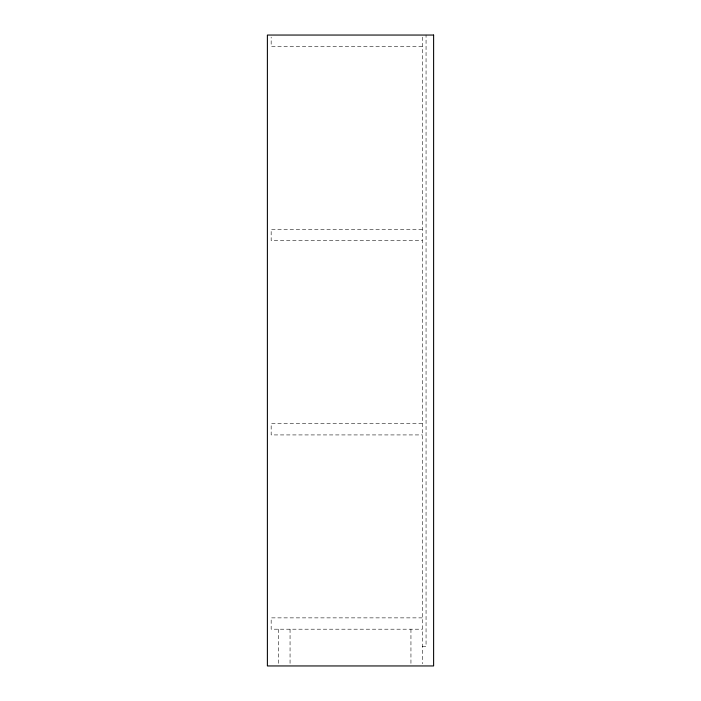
<?xml version="1.0" encoding="UTF-8"?>
<svg xmlns="http://www.w3.org/2000/svg" width="701" height="701" viewBox="0 0 701 701"><rect width="100%" height="100%" fill="white"/><g stroke="black" fill="none" stroke-linecap="round" stroke-linejoin="round"><path stroke-width="0.53" stroke-dasharray="3.5 2.63" d="M422.282 46.38L271.164 46.38L271.164 37.109M422.282 229.323L271.164 229.323L271.164 240.653L422.282 240.653M422.282 423.597L271.164 423.597L271.164 434.927L422.282 434.927M422.282 617.87L271.164 617.87L271.164 629.2L422.282 629.2M422.282 646.655L426.059 646.655L426.059 35.05M422.282 37.109L422.282 663.786M410.944 629.2L410.944 663.786M290.056 629.2L290.056 663.786M278.718 629.2L278.718 663.786"/><path stroke-width="1.05" d="M433.612 35.05L267.388 35.05L267.388 665.95L433.612 665.95L433.612 35.05"/></g></svg>
